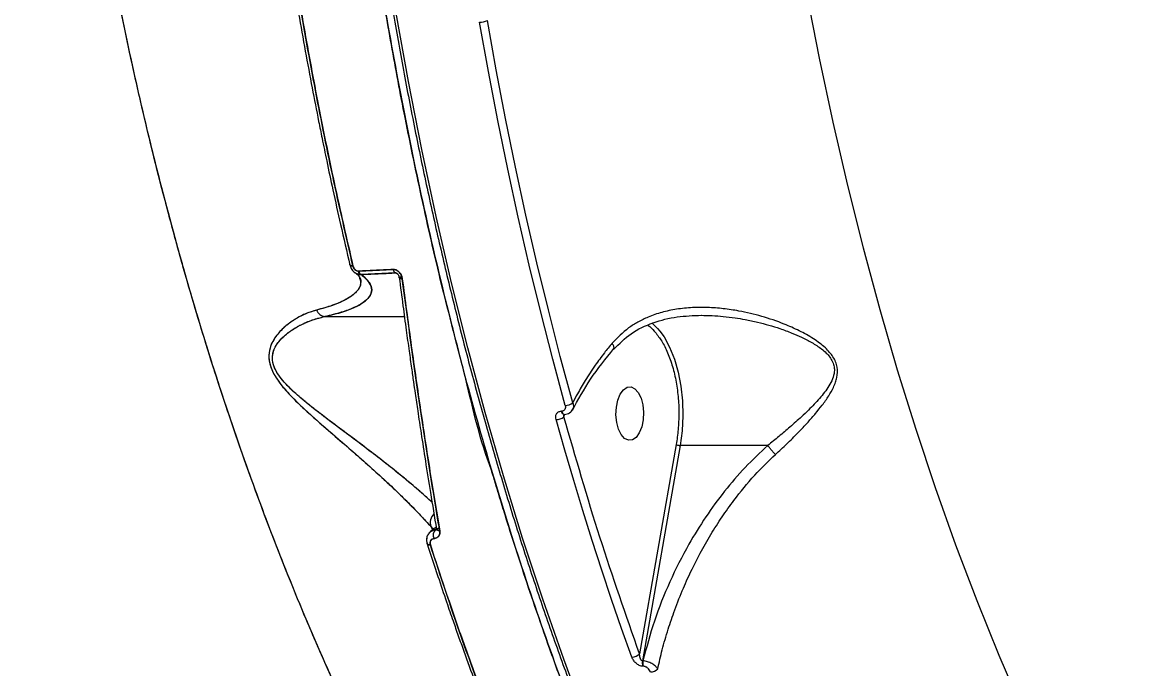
# Model space of a CAD drawing. Header units: millimetres. Extents: x -8045 to 6871, y -5915 to 5473.
# Drawn here: x -3905 to -3718.4, y -1629 to -1520.5 of the extents above; entities that cross this region are included whole.
import ezdxf

# ---------------------------------------------------------------- set-up
doc = ezdxf.new("R2010")
doc.units = ezdxf.units.MM
for name, color, linetype in [('DIKOM_ОБЪЕКТ', 7, 'Continuous'), ('DIKOM_РАЗМЕР_ЗОНА', 7, 'Continuous'), ('DIKOM_РАЗМЕР_ОБЪЕКТА', 7, 'Continuous')]:
    doc.layers.add(name, color=color, linetype=linetype)
doc.styles.add('style1', font='arial.ttf', dxfattribs={"width": 0.8})
doc.dimstyles.new('1-50', dxfattribs={"dimtxt": 300, "dimasz": 200, "dimexe": 100, "dimexo": 0, "dimgap": 100, "dimtad": 1, "dimtxsty": 'style1', "dimcen": 200, "dimclrd": 7, "dimclre": 7, "dimclrt": 7, "dimadec": 1, "dimazin": 2, "dimtfac": 1, "dimtmove": 0, "dimatfit": 2, "dimfxl": 0, "dimlwd": 25, "dimlwe": 18, "dimarcsym": 0})

# ---------------------------------------------------------------- blocks, each defined once
blk = doc.blocks.new('*D9')
at = {"layer": 'Defpoints', "color": 0, "linetype": 'Continuous', "transparency": 16777216}
for p in [(5663.54, -234.65), (-5019.6, -1388.73), (5663.54, -4701.47)]:
    blk.add_point(p, dxfattribs=at)
at = {"layer": 'DIKOM_РАЗМЕР_ОБЪЕКТА', "color": 7, "linetype": 'Continuous', "lineweight": 18, "transparency": 16777216}
for p, q in [((5663.54, -234.65), (5663.54, -4801.47)), ((-5019.6, -1388.73), (-5019.6, -4801.47))]:
    blk.add_line(p, q, dxfattribs=at)
at = {"layer": 'DIKOM_РАЗМЕР_ОБЪЕКТА', "color": 7, "linetype": 'Continuous', "lineweight": 25, "transparency": 16777216}
blk.add_line((-4819.6, -4701.47), (5463.54, -4701.47), dxfattribs=at)
at = {"layer": 'DIKOM_РАЗМЕР_ОБЪЕКТА', "color": 7, "linetype": 'Continuous', "transparency": 16777216}
for points in [[(-4819.6, -4668.14), (-4819.6, -4734.8), (-5019.6, -4701.47)], [(5463.54, -4668.14), (5463.54, -4734.8), (5663.54, -4701.47)]]:
    blk.add_solid(points, dxfattribs=at)
at = {"layer": 'DIKOM_РАЗМЕР_ОБЪЕКТА', "color": 7, "linetype": 'Continuous', "lineweight": 15, "transparency": 16777216, "insert": (-74.37, -4448.3), "char_height": 300, "attachment_point": 5, "style": 'style1'}
blk.add_mtext('10700', dxfattribs=at)
blk = doc.blocks.new('*D10')
at = {"layer": 'Defpoints', "color": 0, "linetype": 'Continuous', "transparency": 16777216}
for p in [(-1653.81, 3474.95), (-5616.46, -3083.4), (491.01, -3083.4)]:
    blk.add_point(p, dxfattribs=at)
at = {"layer": 'DIKOM_РАЗМЕР_ОБЪЕКТА', "color": 7, "linetype": 'Continuous', "lineweight": 18, "transparency": 16777216}
for p, q in [((-1653.81, 3474.95), (-5716.46, 3474.95)), ((491.01, -3083.4), (-5716.46, -3083.4))]:
    blk.add_line(p, q, dxfattribs=at)
at = {"layer": 'DIKOM_РАЗМЕР_ОБЪЕКТА', "color": 7, "linetype": 'Continuous', "lineweight": 25, "transparency": 16777216}
blk.add_line((-5616.46, 3274.95), (-5616.46, -2883.4), dxfattribs=at)
at = {"layer": 'DIKOM_РАЗМЕР_ОБЪЕКТА', "color": 7, "linetype": 'Continuous', "transparency": 16777216}
for points in [[(-5649.79, 3274.95), (-5583.12, 3274.95), (-5616.46, 3474.95)], [(-5649.79, -2883.4), (-5583.12, -2883.4), (-5616.46, -3083.4)]]:
    blk.add_solid(points, dxfattribs=at)
at = {"layer": 'DIKOM_РАЗМЕР_ОБЪЕКТА', "color": 7, "linetype": 'Continuous', "lineweight": 15, "transparency": 16777216, "insert": (-5869.63, -1326.86), "char_height": 300, "attachment_point": 5, "rotation": 90, "style": 'style1'}
blk.add_mtext('6550', dxfattribs=at)
blk = doc.blocks.new('*D11')
at = {"layer": 'Defpoints', "color": 0, "transparency": 16777216}
for p in [(6870.85, -184.65), (-7019.6, -1388.73), (-7019.6, -5814.65)]:
    blk.add_point(p, dxfattribs=at)
at = {"layer": 'DIKOM_РАЗМЕР_ЗОНА', "color": 7, "lineweight": 18, "transparency": 16777216}
for p, q in [((6870.85, -184.65), (6870.85, -5914.65)), ((-7019.6, -1388.73), (-7019.6, -5914.65))]:
    blk.add_line(p, q, dxfattribs=at)
at = {"layer": 'DIKOM_РАЗМЕР_ЗОНА', "color": 7, "lineweight": 25, "transparency": 16777216}
blk.add_line((6670.85, -5814.65), (-6819.6, -5814.65), dxfattribs=at)
at = {"layer": 'DIKOM_РАЗМЕР_ЗОНА', "color": 7, "transparency": 16777216}
for points in [[(-6819.6, -5781.31), (-6819.6, -5847.98), (-7019.6, -5814.65)], [(6670.85, -5781.31), (6670.85, -5847.98), (6870.85, -5814.65)]]:
    blk.add_solid(points, dxfattribs=at)
at = {"layer": 'DIKOM_РАЗМЕР_ЗОНА', "color": 7, "transparency": 16777216, "insert": (-74.37, -5561.37), "char_height": 300, "attachment_point": 5, "style": 'style1'}
blk.add_mtext('13900', dxfattribs=at)
blk = doc.blocks.new('*D12')
at = {"layer": 'Defpoints', "color": 0, "transparency": 16777216}
for p in [(-2189.61, 5472.65), (-7595.21, -5084.97), (-495.58, -5084.97)]:
    blk.add_point(p, dxfattribs=at)
at = {"layer": 'DIKOM_РАЗМЕР_ЗОНА', "color": 7, "lineweight": 18, "transparency": 16777216}
for p, q in [((-2189.61, 5472.65), (-7695.21, 5472.65)), ((-495.58, -5084.97), (-7695.21, -5084.97))]:
    blk.add_line(p, q, dxfattribs=at)
at = {"layer": 'DIKOM_РАЗМЕР_ЗОНА', "color": 7, "lineweight": 25, "transparency": 16777216}
blk.add_line((-7595.21, 5272.65), (-7595.21, -4884.97), dxfattribs=at)
at = {"layer": 'DIKOM_РАЗМЕР_ЗОНА', "color": 7, "transparency": 16777216}
for points in [[(-7628.55, 5272.65), (-7561.88, 5272.65), (-7595.21, 5472.65)], [(-7628.55, -4884.97), (-7561.88, -4884.97), (-7595.21, -5084.97)]]:
    blk.add_solid(points, dxfattribs=at)
at = {"layer": 'DIKOM_РАЗМЕР_ЗОНА', "color": 7, "transparency": 16777216, "insert": (-7848.38, -1452.59), "char_height": 300, "attachment_point": 5, "rotation": 90, "style": 'style1'}
blk.add_mtext('10550', dxfattribs=at)

msp = doc.modelspace()

# ---------------------------------------------------------------- linework, layer by layer
at = {"layer": 'DIKOM_ОБЪЕКТ', "color": 7, "linetype": 'Continuous', "lineweight": 15}
for p, q in [((-3849.041, -1562.029), (-3848.981, -1562.097)), ((-3848.387, -1562.766), (-3848.519, -1562.244)), ((-3848.469, -1562.254), (-3842.711, -1561.971)), ((-3842.306, -1562.539), (-3848.077, -1562.822)), ((-3841.883, -1562.801), (-3842.306, -1562.539)), ((-3841.598, -1563.186), (-3841.111, -1563.488)), ((-3841.524, -1563.232), (-3841.201, -1563.432)), ((-3833.697, -1567.802), (-3833.735, -1567.779)), ((-3833.647, -1568.123), (-3833.611, -1568.145)), ((-3854.174, -1569.88), (-3840.822, -1569.88)), ((-3830.133, -1581.657), (-3830.152, -1581.657)), ((-3814.442, -1585.763), (-3814.471, -1585.763)), ((-3828.868, -1586.157), (-3828.882, -1586.157)), ((-3814.051, -1586.7), (-3813.862, -1586.269)), ((-3814.017, -1586.287), (-3813.989, -1586.287)), ((-3827.611, -1590.657), (-3827.604, -1590.657)), ((-3795.193, -1591.348), (-3801.353, -1626.469)), ((-3794.521, -1591.51), (-3800.862, -1627.664)), ((-3779.812, -1591.51), (-3794.521, -1591.51)), ((-3779.809, -1591.511), (-3779.812, -1591.51)), ((-3836.062, -1605.663), (-3836.419, -1605.973)), ((-3836.369, -1605.124), (-3836.016, -1605.643)), ((-3836.369, -1605.124), (-3836.063, -1605.809)), ((-3835.913, -1606.144), (-3835.9, -1606.172)), ((-3835.907, -1606.102), (-3835.9, -1606.172)), ((-3835.594, -1605.643), (-3835.453, -1605.551)), ((-3835.594, -1605.643), (-3835.462, -1605.557)), ((-3835.277, -1605.493), (-3834.974, -1605.305)), ((-3800.862, -1627.664), (-3800.774, -1627.664)), ((-3800.707, -1628.564), (-3800.795, -1628.564))]:
    msp.add_line(p, q, dxfattribs=at)
at = {"layer": 'DIKOM_ОБЪЕКТ', "color": 7, "linetype": 'Continuous', "lineweight": 15, "flags": 128}
for points in [[(-3810.395, -1637.276), (-3814.075, -1627.401), (-3817.606, -1617.323), (-3820.984, -1607.05), (-3824.208, -1596.591), (-3827.275, -1585.955), (-3830.18, -1575.15), (-3832.924, -1564.187), (-3835.502, -1553.073), (-3837.913, -1541.819), (-3840.155, -1530.434), (-3842.226, -1518.927), (-3844.124, -1507.308), (-3845.847, -1495.587), (-3847.395, -1483.774), (-3848.765, -1471.879), (-3849.957, -1459.912), (-3850.97, -1447.883), (-3851.802, -1435.801), (-3852.454, -1423.678), (-3852.923, -1411.523), (-3853.212, -1399.347), (-3853.318, -1387.16)], [(-3782.336, -1448.005), (-3781.274, -1459.473), (-3780.032, -1470.872), (-3778.612, -1482.193), (-3777.015, -1493.424), (-3775.243, -1504.556), (-3773.296, -1515.577), (-3771.177, -1526.478), (-3768.888, -1537.249), (-3766.43, -1547.879), (-3763.807, -1558.358), (-3761.02, -1568.677), (-3758.073, -1578.827), (-3754.968, -1588.797), (-3751.707, -1598.579), (-3748.295, -1608.163), (-3744.733, -1617.54), (-3741.026, -1626.702), (-3737.176, -1635.641), (-3733.188, -1644.347), (-3729.065, -1652.813), (-3724.811, -1661.031), (-3720.43, -1668.994), (-3715.926, -1676.693)], [(-3813.832, -1584.79), (-3815.927, -1577.017), (-3817.938, -1569.161), (-3819.865, -1561.225), (-3821.705, -1553.212), (-3823.459, -1545.127), (-3825.125, -1536.972), (-3826.704, -1528.752), (-3828.193, -1520.469)], [(-3812.556, -1584.352), (-3814.647, -1576.596), (-3816.654, -1568.757), (-3818.576, -1560.839), (-3820.412, -1552.844), (-3822.162, -1544.776), (-3823.825, -1536.64), (-3825.4, -1528.437), (-3826.886, -1520.173)], [(-3849.456, -1561.37), (-3849.586, -1561.368), (-3849.702, -1561.355), (-3849.802, -1561.333), (-3849.883, -1561.302), (-3849.944, -1561.263), (-3849.982, -1561.216), (-3849.998, -1561.163), (-3849.99, -1561.105)], [(-3849.99, -1561.105), (-3849.998, -1561.163), (-3849.982, -1561.216), (-3849.944, -1561.263), (-3849.883, -1561.302), (-3849.802, -1561.333), (-3849.702, -1561.355), (-3849.586, -1561.368), (-3849.456, -1561.37)], [(-3841.167, -1563.558), (-3841.308, -1563.535), (-3841.433, -1563.502), (-3841.538, -1563.458), (-3841.62, -1563.405), (-3841.676, -1563.345), (-3841.705, -1563.278), (-3841.706, -1563.208), (-3841.68, -1563.135)], [(-3799.29, -1570.927), (-3798.31, -1571.868), (-3797.916, -1572.338)], [(-3797.916, -1572.338), (-3797.238, -1573.293), (-3796.29, -1575.018), (-3795.488, -1577.005), (-3794.852, -1579.205), (-3794.397, -1581.568), (-3794.132, -1584.038), (-3794.064, -1586.557), (-3794.195, -1589.068), (-3794.521, -1591.51)], [(-3804.995, -1583.907), (-3804.587, -1582.9), (-3804.05, -1582.158), (-3803.427, -1581.739), (-3802.768, -1581.678), (-3802.126, -1581.98), (-3801.555, -1582.62), (-3801.1, -1583.547), (-3800.798, -1584.686), (-3800.673, -1585.943), (-3800.736, -1587.218), (-3800.981, -1588.407), (-3801.389, -1589.414), (-3801.926, -1590.157), (-3802.549, -1590.576), (-3803.208, -1590.637), (-3803.849, -1590.335), (-3804.421, -1589.695), (-3804.876, -1588.768), (-3805.178, -1587.629), (-3805.303, -1586.371), (-3805.24, -1585.096), (-3804.995, -1583.907)], [(-3802.632, -1627.043), (-3804.348, -1622.214), (-3806.028, -1617.339), (-3807.674, -1612.42), (-3809.283, -1607.456), (-3810.857, -1602.449), (-3812.395, -1597.4), (-3813.896, -1592.31), (-3815.361, -1587.179)], [(-3835.507, -1605.241), (-3835.866, -1605.476), (-3836.062, -1605.663)], [(-3836.062, -1605.663), (-3835.866, -1605.476), (-3835.541, -1605.259)], [(-3835.438, -1605.304), (-3835.462, -1605.395), (-3835.458, -1605.483), (-3835.425, -1605.566), (-3835.364, -1605.642), (-3835.277, -1605.707), (-3835.166, -1605.761), (-3835.036, -1605.801), (-3834.889, -1605.827)], [(-3834.889, -1605.827), (-3835.036, -1605.801), (-3835.166, -1605.761), (-3835.277, -1605.707), (-3835.364, -1605.642), (-3835.425, -1605.566), (-3835.458, -1605.483), (-3835.462, -1605.395), (-3835.438, -1605.304)], [(-3836.463, -1608.195), (-3836.593, -1608.192), (-3836.71, -1608.175), (-3836.812, -1608.147), (-3836.895, -1608.107), (-3836.957, -1608.056), (-3836.998, -1607.996), (-3837.016, -1607.927), (-3837.011, -1607.853)], [(-3837.011, -1607.853), (-3837.016, -1607.927), (-3836.998, -1607.996), (-3836.957, -1608.056), (-3836.895, -1608.107), (-3836.812, -1608.147), (-3836.71, -1608.175), (-3836.593, -1608.192), (-3836.463, -1608.195)]]:
    msp.add_lwpolyline(points, dxfattribs=at)
at = {"layer": 'DIKOM_ОБЪЕКТ', "color": 7, "linetype": 'Continuous', "lineweight": 15}
for centre, radius, start, end in [((-3828.179, -1517.499), 2.969, 269.7334, 295.8173), ((-3847.705, -1562.145), 0.772, 188.12636, 241.22011), ((-3841.946, -1561.853), 0.774, 188.72597, 242.30386), ((-3841.191, -1562.909), 0.649, 220.21928, 272.09761), ((-3853.847, -1568.019), 1.89, 204.01614, 260.01446), ((-3813.882, -1585.711), 0.591, 185.04492, 257.33062), ((-3813.851, -1585.71), 0.593, 185.12552, 256.80624), ((-3813.835, -1582.706), 2.084, 270.0854, 307.84464), ((-3815.35, -1585.177), 2.002, 269.70065, 310.45727), ((-3834.485, -1604.447), 2.001, 133.56355, 199.7629), ((-3834.488, -1604.447), 1.999, 133.68385, 199.81144), ((-3834.731, -1606.553), 1.254, 133.46695, 208.30858), ((-3802.639, -1625.315), 1.727, 270.21294, 318.09593), ((-3799.082, -1627.984), 1.808, 169.81778, 198.70088), ((-3798.991, -1627.984), 1.812, 169.84327, 198.67539), ((-3799.553, -1627.777), 1.753, 270.61267, 316.09425)]:
    msp.add_arc(centre, radius, start, end, dxfattribs=at)
for points, knots in [([(-3747.321, -1022.929), (-3750.358, -1026.465), (-3756.421, -1033.523), (-3765.142, -1045.165), (-3773.547, -1057.511), (-3781.607, -1070.614), (-3789.328, -1084.455), (-3796.568, -1098.759), (-3803.344, -1113.479), (-3809.65, -1128.52), (-3815.586, -1144.096), (-3821.125, -1160.125), (-3826.368, -1176.915), (-3831.292, -1194.497), (-3835.863, -1212.902), (-3839.984, -1231.791), (-3843.633, -1251.095), (-3846.788, -1270.711), (-3849.387, -1290.155), (-3851.463, -1309.374), (-3853.049, -1328.359), (-3854.189, -1347.492), (-3854.878, -1366.774), (-3855.113, -1386.548), (-3854.858, -1406.71), (-3854.084, -1427.149), (-3852.803, -1447.42), (-3851.02, -1467.525), (-3848.732, -1487.464), (-3845.992, -1506.855), (-3842.833, -1525.658), (-3839.3, -1543.792), (-3835.354, -1561.535), (-3831.008, -1578.847), (-3826.168, -1596.073), (-3820.808, -1613.186), (-3814.894, -1630.147), (-3808.537, -1646.583), (-3801.772, -1662.402), (-3794.635, -1677.519), (-3787.299, -1691.617), (-3779.789, -1704.746), (-3772.126, -1716.959), (-3764.156, -1728.498), (-3755.907, -1739.408), (-3750.186, -1746.056), (-3747.321, -1749.386)], [0, 0, 0, 0, 0.0235005, 0.0469115, 0.0702042, 0.093435, 0.1166588, 0.1399304, 0.1619667, 0.1841263, 0.2062085, 0.2281808, 0.2500906, 0.2733114, 0.2965686, 0.3199182, 0.3434089, 0.3668391, 0.3901436, 0.4120526, 0.4339464, 0.4558709, 0.4778728, 0.5, 0.5234634, 0.5467891, 0.5700344, 0.5932545, 0.6165041, 0.6398387, 0.6619695, 0.6840929, 0.7060925, 0.7280157, 0.7499094, 0.7731483, 0.7964607, 0.8199035, 0.8433854, 0.8667255, 0.8899778, 0.9118714, 0.9337821, 0.9557564, 0.9778417, 1, 1, 1, 1]), ([(-3825.043, -1682.05), (-3827.734, -1677.818), (-3833.117, -1669.349), (-3840.773, -1655.669), (-3848.114, -1641.278), (-3855.076, -1626.146), (-3861.626, -1610.375), (-3867.606, -1594.365), (-3873.036, -1578.198), (-3877.942, -1561.906), (-3882.432, -1545.165), (-3886.495, -1527.973), (-3890.248, -1509.716), (-3893.598, -1490.451), (-3896.454, -1470.25), (-3898.697, -1449.846), (-3900.32, -1429.235), (-3901.32, -1408.42), (-3901.682, -1387.469), (-3901.4, -1366.492), (-3900.476, -1345.599), (-3898.917, -1324.83), (-3896.725, -1304.228), (-3893.916, -1283.902), (-3890.513, -1263.957), (-3886.54, -1244.45), (-3882.003, -1225.377), (-3876.908, -1206.737), (-3871.171, -1188.278), (-3864.798, -1170.146), (-3857.806, -1152.489), (-3850.336, -1135.648), (-3842.386, -1119.644), (-3833.993, -1104.389), (-3828.032, -1094.982), (-3825.043, -1090.265)], [0, 0, 0, 0, 0.0291384, 0.0583073, 0.0875831, 0.1170413, 0.1464529, 0.1756901, 0.203168, 0.2306249, 0.2581252, 0.2857345, 0.3135072, 0.3443936, 0.3751046, 0.4057346, 0.4363776, 0.467128, 0.4980775, 0.5290124, 0.5598568, 0.5907077, 0.6216619, 0.6526136, 0.6833713, 0.7140284, 0.7446765, 0.7754062, 0.8063094, 0.838792, 0.8710674, 0.9032238, 0.9353635, 0.9675876, 1, 1, 1, 1]), ([(-3825.043, -1682.05), (-3825.88, -1680.759), (-3827.591, -1678.121), (-3830.173, -1673.979), (-3832.829, -1669.582), (-3835.551, -1664.913), (-3838.336, -1659.967), (-3840.972, -1655.107), (-3843.153, -1650.948), (-3844.912, -1647.507), (-3846.471, -1644.393), (-3848.169, -1640.923), (-3850.044, -1636.999), (-3851.985, -1632.815), (-3853.799, -1628.792), (-3855.023, -1626.007), (-3855.723, -1624.395), (-3856.02, -1623.704), (-3856.293, -1623.071), (-3856.539, -1622.497), (-3856.759, -1621.98), (-3857.856, -1619.399), (-3859.717, -1614.912), (-3862.267, -1608.496), (-3864.698, -1602.125), (-3867.047, -1595.7), (-3869.388, -1589.013), (-3871.422, -1582.94), (-3873.199, -1577.416), (-3874.685, -1572.645), (-3876.1, -1567.955), (-3877.445, -1563.348), (-3878.724, -1558.83), (-3879.937, -1554.403), (-3881.89, -1547.047), (-3884.437, -1536.812), (-3887.376, -1523.724), (-3890.044, -1510.526), (-3892.444, -1497.164), (-3894.581, -1483.585), (-3896.558, -1469.036), (-3898.307, -1453.479), (-3899.764, -1436.774), (-3900.801, -1419.998), (-3901.454, -1403.11), (-3901.535, -1391.796), (-3901.576, -1386.157)], [0, 0, 0, 0, 0.0179874, 0.0367763, 0.0563659, 0.0767561, 0.0979469, 0.1199376, 0.1380065, 0.1494629, 0.1620317, 0.1757123, 0.191047, 0.2085283, 0.2246545, 0.2375301, 0.2403653, 0.2429776, 0.2453672, 0.2475337, 0.2494771, 0.2511979, 0.2766468, 0.2996033, 0.32175, 0.3456954, 0.3682721, 0.3922598, 0.4088968, 0.4251312, 0.4409631, 0.456393, 0.4714206, 0.4860464, 0.5002699, 0.5438567, 0.5855949, 0.625487, 0.6683376, 0.709985, 0.7504313, 0.8008985, 0.8503772, 0.8999629, 0.9501457, 1, 1, 1, 1]), ([(-3747.321, -1749.386), (-3749.293, -1747.116), (-3753.332, -1742.466), (-3759.381, -1734.834), (-3765.577, -1726.46), (-3771.615, -1717.652), (-3777.473, -1708.47), (-3782.893, -1699.368), (-3786.609, -1692.698), (-3788.682, -1688.843), (-3789.335, -1687.618), (-3789.988, -1686.382), (-3790.641, -1685.136), (-3791.294, -1683.881), (-3793.556, -1679.491), (-3797.226, -1672.081), (-3802.034, -1661.67), (-3806.314, -1651.789), (-3810.098, -1642.509), (-3813.42, -1633.894), (-3816.313, -1626), (-3818.805, -1618.874), (-3820.925, -1612.556), (-3822.624, -1607.303), (-3823.957, -1603.059), (-3824.942, -1599.851), (-3825.603, -1597.657), (-3825.965, -1596.446), (-3826.104, -1595.978), (-3826.161, -1595.786), (-3826.185, -1595.703), (-3826.197, -1595.667), (-3826.201, -1595.652), (-3826.203, -1595.645), (-3826.204, -1595.642), (-3828.133, -1590.731), (-3830.314, -1580.589), (-3834.392, -1565.665), (-3837.72, -1550.982), (-3840.6, -1537.23), (-3843.011, -1524.408), (-3844.563, -1515.319), (-3845.524, -1509.315), (-3845.996, -1506.293), (-3846.45, -1503.297), (-3846.887, -1500.329), (-3847.31, -1497.388), (-3848.599, -1488.138), (-3850.509, -1472.568), (-3852.57, -1450.627), (-3853.998, -1428.889), (-3854.872, -1407.422), (-3854.978, -1393.203), (-3855.031, -1386.157)], [0, 0, 0, 0, 0.0304209, 0.0623318, 0.095733, 0.1306242, 0.1625616, 0.195653, 0.2257282, 0.2297331, 0.2337532, 0.2377887, 0.2418394, 0.2459054, 0.2499867, 0.2842984, 0.3161633, 0.3455815, 0.3725527, 0.3970769, 0.4191545, 0.4387848, 0.4559681, 0.4707046, 0.481192, 0.489953, 0.496234, 0.4985741, 0.4995219, 0.499923, 0.5000963, 0.500172, 0.5002051, 0.5002198, 0.5002261, 0.5002312, 0.5398573, 0.5779841, 0.6146114, 0.6497392, 0.6794118, 0.7079231, 0.7151988, 0.7223947, 0.7295108, 0.7365475, 0.7435045, 0.7503818, 0.802067, 0.8528715, 0.9027952, 0.9518379, 1, 1, 1, 1]), ([(-3853.796, -1387.159), (-3853.782, -1390.695), (-3853.762, -1395.823), (-3853.624, -1403.585), (-3853.451, -1410.553), (-3853.16, -1418.865), (-3852.763, -1427.6), (-3852.245, -1436.748), (-3851.6, -1446.179), (-3850.824, -1455.817), (-3849.914, -1465.604), (-3848.869, -1475.494), (-3847.686, -1485.452), (-3846.365, -1495.449), (-3844.906, -1505.461), (-3843.307, -1515.467), (-3841.57, -1525.45), (-3839.695, -1535.392), (-3837.683, -1545.28), (-3835.535, -1555.101), (-3833.251, -1564.843), (-3830.834, -1574.493), (-3828.284, -1584.043), (-3825.603, -1593.482), (-3822.794, -1602.801), (-3819.857, -1611.99), (-3816.795, -1621.042), (-3813.609, -1629.948), (-3810.303, -1638.701), (-3806.878, -1647.293), (-3803.336, -1655.717), (-3799.681, -1663.966), (-3795.914, -1672.034), (-3792.038, -1679.915), (-3788.056, -1687.602), (-3783.971, -1695.09), (-3779.784, -1702.373), (-3775.499, -1709.446), (-3771.119, -1716.303), (-3766.647, -1722.941), (-3762.084, -1729.353), (-3757.435, -1735.537), (-3752.702, -1741.487), (-3747.888, -1747.199), (-3742.995, -1752.67), (-3738.026, -1757.895), (-3732.985, -1762.872), (-3727.873, -1767.596), (-3722.693, -1772.064), (-3717.448, -1776.274), (-3712.141, -1780.221), (-3706.773, -1783.903), (-3701.347, -1787.319), (-3695.865, -1790.455), (-3690.616, -1793.198), (-3687.177, -1794.756), (-3685.598, -1795.471)], [0, 0, 0, 0, 0.0188203, 0.0272906, 0.0413383, 0.0559454, 0.0716292, 0.0880071, 0.1049248, 0.1222587, 0.1399211, 0.1578473, 0.175988, 0.1943055, 0.2127706, 0.2313596, 0.2500541, 0.2688382, 0.2876993, 0.3066269, 0.3256121, 0.3446475, 0.3637262, 0.3828431, 0.4019932, 0.4211723, 0.440377, 0.4596039, 0.4788504, 0.4981143, 0.5173929, 0.536685, 0.5559887, 0.5753028, 0.5946263, 0.6139584, 0.633298, 0.6526449, 0.671999, 0.69136, 0.710728, 0.7301038, 0.7494874, 0.7688799, 0.7882828, 0.8076966, 0.8271238, 0.8465663, 0.8660261, 0.8855061, 0.9050093, 0.9245393, 0.9440999, 0.9636954, 0.9833305, 1, 1, 1, 1]), ([(-3864.473, -1477.869), (-3864.21, -1480.099), (-3863.728, -1484.18), (-3863.016, -1489.712), (-3862.422, -1494.125), (-3861.918, -1497.719), (-3861.46, -1500.891), (-3860.779, -1505.465), (-3859.834, -1511.516), (-3858.649, -1518.62), (-3857.471, -1525.284), (-3856.348, -1531.325), (-3855.401, -1536.191), (-3854.58, -1540.27), (-3853.792, -1544.098), (-3852.762, -1548.935), (-3851.473, -1554.776), (-3850.492, -1558.975), (-3849.962, -1561.245)], [0, 0, 0, 0, 0.0778264, 0.1424805, 0.194019, 0.2330383, 0.269226, 0.3060912, 0.3950574, 0.4843684, 0.5601472, 0.6347919, 0.7028573, 0.737131, 0.7837996, 0.8431353, 0.9151817, 1, 1, 1, 1]), ([(-3863.971, -1477.936), (-3863.409, -1482.581), (-3862.271, -1491.999), (-3860.219, -1506.157), (-3857.941, -1520.113), (-3855.403, -1533.899), (-3852.63, -1547.586), (-3850.528, -1556.716), (-3849.456, -1561.37)], [0, 0, 0, 0, 0.1622339, 0.3288998, 0.500001, 0.6599899, 0.8266574, 1, 1, 1, 1]), ([(-3849.456, -1561.37), (-3850.61, -1556.347), (-3852.915, -1546.313), (-3855.981, -1530.955), (-3858.913, -1514.481), (-3861.651, -1496.832), (-3863.197, -1484.241), (-3863.971, -1477.936)], [0, 0, 0, 0, 0.1870183, 0.3735542, 0.5598966, 0.7796478, 1, 1, 1, 1]), ([(-3849.99, -1561.105), (-3849.922, -1561.349), (-3849.783, -1561.852), (-3849.287, -1562.422), (-3848.686, -1562.771), (-3848.279, -1562.805), (-3848.077, -1562.822)], [0, 0, 0, 0, 0.2648452, 0.5454556, 0.7738301, 1, 1, 1, 1]), ([(-3849.456, -1561.37), (-3849.421, -1561.483), (-3849.351, -1561.709), (-3849.157, -1561.963), (-3848.964, -1562.118), (-3848.803, -1562.202), (-3848.634, -1562.252), (-3848.525, -1562.254), (-3848.469, -1562.254)], [0, 0, 0, 0, 0.2500263, 0.4997108, 0.6256572, 0.7497072, 0.8733248, 1, 1, 1, 1]), ([(-3848.469, -1562.254), (-3848.595, -1562.243), (-3848.846, -1562.219), (-3849.164, -1561.966), (-3849.365, -1561.669), (-3849.426, -1561.47), (-3849.456, -1561.37)], [0, 0, 0, 0, 0.2782474, 0.557249, 0.7784722, 1, 1, 1, 1]), ([(-3848.432, -1563.149), (-3848.296, -1563.516), (-3847.966, -1564.404), (-3848.673, -1565.645), (-3850.211, -1566.853), (-3852.372, -1567.89), (-3854.504, -1568.488), (-3855.573, -1568.788)], [0, 0, 0, 0, 0.1742783, 0.4207716, 0.6148554, 0.8070098, 1, 1, 1, 1]), ([(-3848.238, -1563.456), (-3848.222, -1563.498), (-3848.133, -1563.728), (-3848.139, -1564.145), (-3848.237, -1564.701), (-3848.529, -1565.296), (-3849.038, -1565.912), (-3849.822, -1566.545), (-3851.023, -1567.25), (-3852.789, -1568.02), (-3854.643, -1568.531), (-3855.573, -1568.788)], [0, 0, 0, 0, 0.0206162, 0.1145855, 0.2109351, 0.3050803, 0.4239282, 0.5389297, 0.6522249, 0.825433, 1, 1, 1, 1]), ([(-3848.077, -1562.822), (-3847.574, -1563.259), (-3846.571, -1564.132), (-3846.167, -1565.413), (-3846.579, -1566.549), (-3847.66, -1567.537), (-3849.21, -1568.382), (-3851.302, -1569.176), (-3853.214, -1569.645), (-3854.174, -1569.88)], [0, 0, 0, 0, 0.1677761, 0.3351012, 0.5005209, 0.6259779, 0.750682, 0.8748685, 1, 1, 1, 1]), ([(-3854.174, -1569.88), (-3853.107, -1569.615), (-3850.98, -1569.088), (-3848.759, -1568.183), (-3847.217, -1567.219), (-3846.372, -1566.187), (-3846.227, -1565.099), (-3846.732, -1563.969), (-3847.629, -1563.204), (-3848.077, -1562.822)], [0, 0, 0, 0, 0.1401709, 0.2793952, 0.4196367, 0.5598764, 0.7062614, 0.8534705, 1, 1, 1, 1]), ([(-3849.225, -1562.426), (-3848.977, -1562.604), (-3848.486, -1562.957), (-3848.33, -1563.263), (-3848.253, -1563.415)], [0, 0, 0, 0, 0.5030262, 1, 1, 1, 1]), ([(-3842.711, -1561.971), (-3843.782, -1562.025), (-3845.694, -1562.122), (-3847.621, -1562.214), (-3848.469, -1562.254)], [0, 0, 0, 0, 0.5599935, 1, 1, 1, 1]), ([(-3848.077, -1562.822), (-3846.996, -1562.77), (-3845.065, -1562.678), (-3843.149, -1562.581), (-3842.306, -1562.539)], [0, 0, 0, 0, 0.5599888, 1, 1, 1, 1]), ([(-3842.711, -1561.971), (-3842.618, -1561.973), (-3842.433, -1561.976), (-3842.15, -1562.075), (-3841.884, -1562.235), (-3841.575, -1562.525), (-3841.286, -1562.982), (-3841.206, -1563.365), (-3841.167, -1563.558)], [0, 0, 0, 0, 0.1262341, 0.2501205, 0.3735651, 0.500469, 0.7497695, 1, 1, 1, 1]), ([(-3841.167, -1563.558), (-3841.214, -1563.341), (-3841.307, -1562.91), (-3841.702, -1562.358), (-3842.216, -1562.009), (-3842.546, -1561.984), (-3842.711, -1561.971)], [0, 0, 0, 0, 0.2813674, 0.5614093, 0.7807618, 1, 1, 1, 1]), ([(-3842.306, -1562.539), (-3842.289, -1562.537), (-3842.257, -1562.533), (-3842.198, -1562.542), (-3842.137, -1562.565), (-3842.068, -1562.602), (-3842.029, -1562.635), (-3842.006, -1562.654)], [0, 0, 0, 0, 0.2159232, 0.4058708, 0.5824454, 0.7618074, 1, 1, 1, 1]), ([(-3842.306, -1562.539), (-3842.289, -1562.537), (-3842.257, -1562.533), (-3842.197, -1562.543), (-3842.121, -1562.57), (-3842.071, -1562.604), (-3842.04, -1562.625)], [0, 0, 0, 0, 0.246137, 0.4672939, 0.6747472, 1, 1, 1, 1]), ([(-3842.021, -1562.639), (-3841.985, -1562.675), (-3841.903, -1562.753), (-3841.764, -1562.984), (-3841.717, -1563.187), (-3841.684, -1563.331)], [0, 0, 0, 0, 0.1942128, 0.4289741, 1, 1, 1, 1]), ([(-3841.684, -1563.331), (-3841.479, -1564.909), (-3841.096, -1567.865), (-3840.543, -1571.97), (-3840.06, -1575.465), (-3839.653, -1578.358), (-3839.313, -1580.726), (-3838.966, -1583.116), (-3838.541, -1586), (-3837.972, -1589.77), (-3837.263, -1594.344), (-3836.408, -1599.71), (-3835.773, -1603.514), (-3835.433, -1605.552)], [0, 0, 0, 0, 0.1089583, 0.2041406, 0.2855772, 0.3532838, 0.4072749, 0.4524946, 0.5222886, 0.6119139, 0.7213814, 0.8507264, 1, 1, 1, 1]), ([(-3841.167, -1563.558), (-3840.702, -1567.088), (-3839.749, -1574.322), (-3838.23, -1584.86), (-3836.613, -1595.447), (-3835.475, -1602.296), (-3834.889, -1605.827)], [0, 0, 0, 0, 0.2440498, 0.5000251, 0.7422758, 1, 1, 1, 1]), ([(-3834.889, -1605.827), (-3835.525, -1601.987), (-3836.796, -1594.31), (-3838.928, -1580.285), (-3840.317, -1569.903), (-3841.167, -1563.558)], [0, 0, 0, 0, 0.2801019, 0.5599819, 1, 1, 1, 1]), ([(-3855.573, -1568.788), (-3856.147, -1568.96), (-3857.296, -1569.303), (-3859.042, -1570.202), (-3860.75, -1571.394), (-3862.328, -1572.966), (-3863.407, -1574.8), (-3863.678, -1576.852), (-3863.175, -1578.792), (-3861.89, -1580.954), (-3859.968, -1583.156), (-3856.885, -1586.13), (-3852.929, -1589.557), (-3848.882, -1593.043), (-3845.574, -1595.983), (-3842.955, -1598.397), (-3840.617, -1600.658), (-3838.659, -1602.652), (-3837.133, -1604.302), (-3836.623, -1604.85), (-3836.369, -1605.124)], [0, 0, 0, 0, 0.0497518, 0.099573, 0.1496184, 0.1997438, 0.2504861, 0.2826919, 0.3150558, 0.347309, 0.3953995, 0.4428489, 0.5362861, 0.6298223, 0.6916312, 0.7533234, 0.8152581, 0.8766704, 0.9383974, 1, 1, 1, 1]), ([(-3855.573, -1568.788), (-3856.054, -1568.928), (-3857.02, -1569.209), (-3858.479, -1569.898), (-3859.694, -1570.646), (-3860.634, -1571.363), (-3861.307, -1571.962), (-3861.954, -1572.639), (-3862.548, -1573.398), (-3863.045, -1574.249), (-3863.473, -1575.329), (-3863.633, -1576.498), (-3863.456, -1577.71), (-3863.16, -1578.63), (-3862.719, -1579.55), (-3862.175, -1580.429), (-3861.54, -1581.296), (-3860.506, -1582.544), (-3858.942, -1584.168), (-3856.874, -1586.097), (-3854.41, -1588.278), (-3851.628, -1590.675), (-3848.943, -1593), (-3846.688, -1594.991), (-3844.849, -1596.65), (-3843.086, -1598.284), (-3841.451, -1599.848), (-3839.992, -1601.294), (-3838.831, -1602.486), (-3837.937, -1603.43), (-3837.008, -1604.438), (-3836.625, -1604.849), (-3836.369, -1605.124)], [0, 0, 0, 0, 0.0416728, 0.0837975, 0.1248947, 0.147016, 0.1678055, 0.1873349, 0.2103864, 0.2311811, 0.2499786, 0.2813228, 0.2969824, 0.312752, 0.3279329, 0.3442123, 0.3593014, 0.3756824, 0.4156762, 0.4582073, 0.5007598, 0.5629454, 0.6254788, 0.6673066, 0.7089099, 0.7498995, 0.7936457, 0.835209, 0.8748668, 0.9067465, 0.9375965, 1, 1, 1, 1]), ([(-3778.528, -1593.014), (-3777.887, -1592.419), (-3776.596, -1591.224), (-3774.77, -1589.411), (-3773.161, -1587.713), (-3771.801, -1586.166), (-3770.629, -1584.71), (-3769.607, -1583.266), (-3768.876, -1581.98), (-3768.444, -1580.944), (-3768.122, -1579.829), (-3768.059, -1578.649), (-3768.4, -1577.465), (-3768.839, -1576.63), (-3769.435, -1575.846), (-3770.48, -1574.779), (-3772.184, -1573.525), (-3774.526, -1572.224), (-3777.425, -1570.941), (-3780.809, -1569.79), (-3784.248, -1568.974), (-3787.285, -1568.518), (-3789.893, -1568.32), (-3792.518, -1568.336), (-3795.103, -1568.595), (-3797.591, -1569.124), (-3799.754, -1569.863), (-3801.607, -1570.762), (-3803.748, -1572.085), (-3805.072, -1573.445), (-3805.958, -1574.355)], [0, 0, 0, 0, 0.0414668, 0.083412, 0.1246545, 0.1569922, 0.1872223, 0.2206014, 0.2496171, 0.266108, 0.2811099, 0.3124975, 0.3280559, 0.3440076, 0.3590838, 0.3755941, 0.4150542, 0.4578395, 0.5006781, 0.5629596, 0.6249166, 0.6667767, 0.7084912, 0.7497065, 0.7931812, 0.8347091, 0.8746278, 0.9063808, 0.9373535, 1, 1, 1, 1]), ([(-3836.181, -1601.032), (-3836.524, -1600.722), (-3837.385, -1599.945), (-3839.318, -1598.266), (-3841.772, -1596.23), (-3844.522, -1594.044), (-3847.966, -1591.401), (-3852.146, -1588.285), (-3856.211, -1585.233), (-3859.364, -1582.588), (-3861.198, -1580.756), (-3862.345, -1579.12), (-3862.9, -1577.827), (-3863.024, -1576.563), (-3862.663, -1575.077), (-3861.61, -1573.622), (-3860.033, -1572.304), (-3858.214, -1571.224), (-3856.234, -1570.367), (-3854.861, -1570.042), (-3854.174, -1569.88)], [0, 0, 0, 0, 0.0448628, 0.1124755, 0.1810961, 0.2496791, 0.3184749, 0.4224498, 0.5255417, 0.5771296, 0.6282028, 0.653115, 0.6776558, 0.7020647, 0.726769, 0.7767584, 0.8274924, 0.8787263, 0.9393369, 1, 1, 1, 1]), ([(-3836.109, -1601.094), (-3836.212, -1601.001), (-3836.57, -1600.678), (-3837.41, -1599.928), (-3838.655, -1598.841), (-3840.192, -1597.538), (-3842.151, -1595.928), (-3844.578, -1594.001), (-3847.484, -1591.772), (-3850.53, -1589.488), (-3853.147, -1587.534), (-3855.256, -1585.929), (-3856.887, -1584.651), (-3858.458, -1583.352), (-3859.746, -1582.19), (-3860.671, -1581.253), (-3861.355, -1580.48), (-3861.964, -1579.679), (-3862.479, -1578.813), (-3862.837, -1577.919), (-3862.991, -1577.042), (-3862.944, -1576.213), (-3862.713, -1575.39), (-3862.29, -1574.587), (-3861.707, -1573.828), (-3861.115, -1573.235), (-3860.555, -1572.759), (-3860.036, -1572.366), (-3859.455, -1571.973), (-3858.92, -1571.652), (-3858.44, -1571.39), (-3858.022, -1571.177), (-3857.556, -1570.957), (-3857.043, -1570.736), (-3856.641, -1570.58), (-3856.277, -1570.449), (-3855.888, -1570.316), (-3855.155, -1570.091), (-3854.559, -1569.963), (-3854.174, -1569.88)], [0, 0, 0, 0, 0.0140245, 0.0488039, 0.0931483, 0.1382856, 0.1844849, 0.2520501, 0.3195667, 0.3874784, 0.4550825, 0.4888024, 0.5225523, 0.5596439, 0.5906694, 0.6086806, 0.6249114, 0.6420151, 0.6590851, 0.6764061, 0.6933353, 0.7097534, 0.7276043, 0.7495027, 0.7723138, 0.7958354, 0.8105307, 0.8267496, 0.8444965, 0.8637868, 0.8747242, 0.8870061, 0.9006304, 0.9156011, 0.9319177, 0.9357602, 0.9473471, 0.965922, 1, 1, 1, 1]), ([(-3805.672, -1575.358), (-3804.748, -1574.43), (-3802.845, -1572.516), (-3799.13, -1570.814), (-3795.117, -1569.812), (-3792.326, -1569.708), (-3790.955, -1569.657)], [0, 0, 0, 0, 0.2441192, 0.5027962, 0.755685, 1, 1, 1, 1]), ([(-3790.985, -1569.661), (-3790.373, -1569.669), (-3789.15, -1569.684), (-3787.255, -1569.833), (-3785.407, -1570.06), (-3783.474, -1570.386), (-3781.583, -1570.79), (-3779.638, -1571.299), (-3777.711, -1571.895), (-3775.877, -1572.568), (-3774.083, -1573.341), (-3772.405, -1574.204), (-3771.017, -1575.102), (-3770.032, -1575.949), (-3769.384, -1576.671), (-3768.904, -1577.458), (-3768.646, -1578.306), (-3768.624, -1579.292), (-3768.92, -1580.376), (-3769.519, -1581.514), (-3770.278, -1582.597), (-3771.125, -1583.621), (-3772.032, -1584.607), (-3773.036, -1585.622), (-3774.38, -1586.905), (-3776.035, -1588.384), (-3777.925, -1589.991), (-3779.188, -1591.008), (-3779.812, -1591.51)], [0, 0, 0, 0, 0.0416866, 0.0833245, 0.1286896, 0.1673703, 0.2152185, 0.2585644, 0.3020882, 0.3502595, 0.3892775, 0.4327191, 0.4765066, 0.4999024, 0.5205608, 0.5429714, 0.5644346, 0.5852645, 0.6181963, 0.6520947, 0.6861078, 0.7205926, 0.7533107, 0.7865937, 0.8262208, 0.8886768, 0.9450059, 1, 1, 1, 1]), ([(-3799.907, -1571.346), (-3799.551, -1571.632), (-3798.976, -1572.093), (-3798.477, -1572.809), (-3798.287, -1573.08)], [0, 0, 0, 0, 0.6201772, 1, 1, 1, 1]), ([(-3805.958, -1574.355), (-3806.394, -1574.891), (-3807.384, -1576.108), (-3808.914, -1578.195), (-3810.42, -1580.482), (-3811.652, -1582.59), (-3812.293, -1583.84), (-3812.556, -1584.352)], [0, 0, 0, 0, 0.1659165, 0.3773781, 0.6331757, 0.8496439, 1, 1, 1, 1]), ([(-3805.71, -1575.316), (-3805.693, -1575.301), (-3805.636, -1575.251), (-3805.621, -1575.1), (-3805.667, -1574.878), (-3805.78, -1574.626), (-3805.9, -1574.443), (-3805.958, -1574.355)], [0, 0, 0, 0, 0.10502, 0.3424123, 0.5738492, 0.794254, 1, 1, 1, 1]), ([(-3798.287, -1573.08), (-3798.11, -1573.308), (-3797.54, -1574.037), (-3796.72, -1575.671), (-3795.867, -1577.935), (-3795.225, -1580.517), (-3794.856, -1583.269), (-3794.709, -1585.193), (-3794.749, -1586.152), (-3794.751, -1586.178)], [0, 0, 0, 0, 0.0805675, 0.2578431, 0.4406783, 0.6264364, 0.8121949, 0.9950324, 1, 1, 1, 1]), ([(-3812.626, -1585.601), (-3811.668, -1583.844), (-3809.745, -1580.317), (-3807.013, -1576.947), (-3805.641, -1575.254)], [0, 0, 0, 0, 0.4979073, 1, 1, 1, 1]), ([(-3815.361, -1587.179), (-3815.393, -1587), (-3815.458, -1586.642), (-3815.329, -1586.25), (-3815.14, -1586.007), (-3814.951, -1585.87), (-3814.728, -1585.779), (-3814.556, -1585.768), (-3814.471, -1585.763)], [0, 0, 0, 0, 0.2500116, 0.4992252, 0.6251442, 0.7495152, 0.8750496, 1, 1, 1, 1]), ([(-3813.832, -1584.79), (-3813.81, -1584.913), (-3813.767, -1585.159), (-3813.857, -1585.427), (-3813.985, -1585.594), (-3814.114, -1585.688), (-3814.267, -1585.751), (-3814.384, -1585.759), (-3814.442, -1585.763)], [0, 0, 0, 0, 0.2499269, 0.4991505, 0.6254127, 0.7494596, 0.8753693, 1, 1, 1, 1]), ([(-3813.988, -1586.287), (-3813.824, -1586.273), (-3813.499, -1586.245), (-3813.075, -1586.038), (-3812.739, -1585.756), (-3812.597, -1585.52), (-3812.527, -1585.404)], [0, 0, 0, 0, 0.2597161, 0.5169259, 0.764186, 1, 1, 1, 1]), ([(-3812.556, -1584.352), (-3812.488, -1584.561), (-3812.361, -1584.946), (-3812.484, -1585.249), (-3812.541, -1585.387)], [0, 0, 0, 0, 0.54187, 1, 1, 1, 1]), ([(-3814.051, -1586.7), (-3814.046, -1586.617), (-3814.037, -1586.451), (-3813.993, -1586.281), (-3813.951, -1586.207), (-3813.948, -1586.202)], [0, 0, 0, 0, 0.484359, 0.9656055, 1, 1, 1, 1]), ([(-3801.353, -1626.469), (-3803.613, -1620.013), (-3808.132, -1607.102), (-3812.078, -1593.501), (-3814.051, -1586.7)], [0, 0, 0, 0, 0.5000014, 1, 1, 1, 1]), ([(-3794.751, -1586.178), (-3794.769, -1587.065), (-3794.805, -1588.824), (-3795.064, -1590.511), (-3795.193, -1591.348)], [0, 0, 0, 0, 0.504054, 1, 1, 1, 1]), ([(-3779.809, -1591.511), (-3781.099, -1592.714), (-3783.67, -1595.109), (-3787.129, -1599.169), (-3790.285, -1603.488), (-3793.411, -1608.549), (-3796.354, -1614.382), (-3798.976, -1620.946), (-3800.176, -1625.428), (-3800.774, -1627.664)], [0, 0, 0, 0, 0.1253574, 0.2497307, 0.3744915, 0.5004038, 0.6664992, 0.8335808, 1, 1, 1, 1]), ([(-3795.193, -1591.348), (-3795.155, -1591.369), (-3795.078, -1591.411), (-3794.898, -1591.465), (-3794.7, -1591.502), (-3794.581, -1591.507), (-3794.521, -1591.51)], [0, 0, 0, 0, 0.2499836, 0.4998841, 0.7499309, 1, 1, 1, 1]), ([(-3778.528, -1593.014), (-3778.642, -1592.901), (-3778.873, -1592.673), (-3779.223, -1592.28), (-3779.55, -1591.878), (-3779.724, -1591.632), (-3779.809, -1591.511)], [0, 0, 0, 0, 0.2457811, 0.4999899, 0.7542357, 1, 1, 1, 1]), ([(-3798.29, -1628.993), (-3798.049, -1627.935), (-3797.543, -1625.718), (-3796.582, -1622.422), (-3795.405, -1618.959), (-3794.069, -1615.59), (-3792.623, -1612.419), (-3791.091, -1609.414), (-3789.42, -1606.479), (-3787.53, -1603.517), (-3785.122, -1600.154), (-3782.189, -1596.559), (-3779.71, -1594.158), (-3778.528, -1593.014)], [0, 0, 0, 0, 0.0794202, 0.1663987, 0.2491836, 0.3436959, 0.4269121, 0.4989145, 0.5848862, 0.6680868, 0.7497665, 0.8807293, 1, 1, 1, 1]), ([(-3836.791, -1606.363), (-3836.882, -1606.524), (-3837.063, -1606.848), (-3837.136, -1607.419), (-3837.048, -1607.794), (-3837.005, -1607.979)], [0, 0, 0, 0, 0.3351163, 0.6697743, 1, 1, 1, 1]), ([(-3836.86, -1606.506), (-3836.873, -1606.521), (-3837.023, -1606.693), (-3837.092, -1606.951), (-3837.071, -1607.178), (-3837.071, -1607.181)], [0, 0, 0, 0, 0.0832874, 0.9857036, 1, 1, 1, 1]), ([(-3836.388, -1605.949), (-3836.547, -1606.067), (-3836.707, -1606.186), (-3836.79, -1606.36), (-3836.791, -1606.363)], [0, 0, 0, 0, 0.985621, 1, 1, 1, 1]), ([(-3835.594, -1605.643), (-3835.881, -1605.711), (-3836.359, -1605.823), (-3836.627, -1606.206), (-3836.734, -1606.359)], [0, 0, 0, 0, 0.5995753, 1, 1, 1, 1]), ([(-3836.296, -1605.888), (-3836.182, -1605.826), (-3835.965, -1605.707), (-3835.713, -1605.664), (-3835.594, -1605.643)], [0, 0, 0, 0, 0.5250591, 1, 1, 1, 1]), ([(-3834.889, -1605.827), (-3834.878, -1605.991), (-3834.856, -1606.318), (-3835.04, -1606.728), (-3835.36, -1607.042), (-3835.677, -1607.112), (-3835.835, -1607.148)], [0, 0, 0, 0, 0.2499246, 0.4999888, 0.7497074, 1, 1, 1, 1]), ([(-3835.835, -1607.148), (-3835.659, -1607.106), (-3835.307, -1607.022), (-3835.001, -1606.668), (-3834.854, -1606.26), (-3834.877, -1605.971), (-3834.889, -1605.827)], [0, 0, 0, 0, 0.2795517, 0.5589963, 0.7795495, 1, 1, 1, 1]), ([(-3835.421, -1605.566), (-3835.439, -1605.588), (-3835.474, -1605.63), (-3835.555, -1605.639), (-3835.594, -1605.643)], [0, 0, 0, 0, 0.5258165, 1, 1, 1, 1]), ([(-3835.473, -1605.61), (-3835.476, -1605.613), (-3835.495, -1605.638), (-3835.548, -1605.641), (-3835.594, -1605.643)], [0, 0, 0, 0, 0.1416438, 1, 1, 1, 1]), ([(-3835.531, -1605.742), (-3835.539, -1605.724), (-3835.555, -1605.69), (-3835.498, -1605.638), (-3835.471, -1605.614)], [0, 0, 0, 0, 0.5299099, 1, 1, 1, 1]), ([(-3835.433, -1605.552), (-3835.434, -1605.591), (-3835.436, -1605.663), (-3835.477, -1605.743), (-3835.505, -1605.741), (-3835.522, -1605.74)], [0, 0, 0, 0, 0.3060387, 0.5863648, 1, 1, 1, 1]), ([(-3836.97, -1608.041), (-3836.379, -1609.862), (-3835.319, -1613.13), (-3833.872, -1617.419), (-3832.729, -1620.736), (-3831.767, -1623.478), (-3829.94, -1628.605), (-3827.566, -1635.006), (-3824.669, -1642.428), (-3822.78, -1647.09), (-3821.371, -1650.484), (-3820.299, -1653.032), (-3818.922, -1656.243), (-3817.231, -1660.107), (-3815.98, -1662.87), (-3815.303, -1664.364)], [0, 0, 0, 0, 0.0917599, 0.1646062, 0.2185895, 0.2618726, 0.3060443, 0.4843646, 0.598052, 0.7029274, 0.7371994, 0.7838677, 0.8432044, 0.915235, 1, 1, 1, 1]), ([(-3836.463, -1608.195), (-3836.489, -1608.053), (-3836.542, -1607.768), (-3836.394, -1607.439), (-3836.154, -1607.217), (-3835.941, -1607.171), (-3835.835, -1607.148)], [0, 0, 0, 0, 0.2801458, 0.5599709, 0.7799307, 1, 1, 1, 1]), ([(-3835.835, -1607.148), (-3835.896, -1607.157), (-3836.019, -1607.177), (-3836.229, -1607.28), (-3836.425, -1607.484), (-3836.539, -1607.815), (-3836.488, -1608.068), (-3836.463, -1608.195)], [0, 0, 0, 0, 0.1239169, 0.2508766, 0.5003846, 0.7503213, 1, 1, 1, 1]), ([(-3836.463, -1608.195), (-3835.651, -1610.689), (-3833.956, -1615.897), (-3831.313, -1623.537), (-3829.342, -1628.994), (-3828.175, -1632.134), (-3827.797, -1633.146), (-3827.414, -1634.164), (-3827.026, -1635.188), (-3826.634, -1636.218), (-3826.039, -1637.77), (-3825.131, -1640.114), (-3823.788, -1643.514), (-3822.09, -1647.714), (-3820.02, -1652.687), (-3817.563, -1658.411), (-3815.758, -1662.412), (-3814.796, -1664.545)], [0, 0, 0, 0, 0.1256969, 0.262518, 0.3921216, 0.4097324, 0.4274908, 0.445396, 0.4634495, 0.4816507, 0.4999989, 0.5458447, 0.6066854, 0.6825217, 0.7733525, 0.8791782, 1, 1, 1, 1]), ([(-3814.796, -1664.545), (-3817.008, -1659.565), (-3821.429, -1649.613), (-3827.145, -1635.053), (-3832.169, -1621.258), (-3835.031, -1612.552), (-3836.463, -1608.195)], [0, 0, 0, 0, 0.2802029, 0.5599217, 0.7797712, 1, 1, 1, 1]), ([(-3800.795, -1628.564), (-3800.892, -1628.557), (-3801.086, -1628.543), (-3801.388, -1628.432), (-3801.678, -1628.271), (-3802.026, -1627.998), (-3802.392, -1627.583), (-3802.552, -1627.223), (-3802.632, -1627.043)], [0, 0, 0, 0, 0.1238841, 0.2506292, 0.3733488, 0.5015624, 0.7510213, 1, 1, 1, 1]), ([(-3800.862, -1627.664), (-3800.883, -1627.662), (-3800.926, -1627.657), (-3801.018, -1627.598), (-3801.142, -1627.435), (-3801.293, -1627.047), (-3801.329, -1626.7), (-3801.353, -1626.469)], [0, 0, 0, 0, 0.0515183, 0.1084497, 0.2506664, 0.5004473, 1, 1, 1, 1]), ([(-3798.29, -1628.993), (-3798.412, -1628.841), (-3798.66, -1628.533), (-3799.166, -1628.179), (-3799.63, -1627.943), (-3800.011, -1627.798), (-3800.404, -1627.695), (-3800.65, -1627.675), (-3800.774, -1627.664)], [0, 0, 0, 0, 0.2323404, 0.4741983, 0.6010542, 0.7316224, 0.8646087, 1, 1, 1, 1]), ([(-3799.534, -1629.53), (-3799.586, -1629.416), (-3799.688, -1629.187), (-3799.92, -1628.922), (-3800.143, -1628.748), (-3800.328, -1628.646), (-3800.521, -1628.577), (-3800.645, -1628.568), (-3800.707, -1628.564)], [0, 0, 0, 0, 0.248814, 0.4982873, 0.6262118, 0.7492601, 0.8752366, 1, 1, 1, 1])]:
    msp.add_open_spline(points, degree=3, knots=knots, dxfattribs=at)

# ---------------------------------------------------------------- dimensions: what is measured, and where the dimension line sits
at = {"layer": 'DIKOM_РАЗМЕР_ЗОНА'}
dim = msp.add_linear_dim(base=(-7595.212, -5084.969), p1=(-2189.606, 5472.652), p2=(-495.584, -5084.969), angle=90, text='10550', dimstyle='1-50', dxfattribs=at)
dim.commit()
dim.dimension.update_dxf_attribs({"geometry": '*D12', "text_midpoint": (-7595.212, -1452.593), "dimtype": 160})
dim = msp.add_linear_dim(base=(-7019.6, -5814.648), p1=(6870.851, -184.645), p2=(-7019.6, -1388.727), text='13900', dimstyle='1-50', dxfattribs=at)
dim.commit()
dim.dimension.update_dxf_attribs({"geometry": '*D11', "text_midpoint": (-74.375, -5814.648), "dimtype": 160})
at = {"layer": 'DIKOM_РАЗМЕР_ОБЪЕКТА', "color": 7, "linetype": 'Continuous', "lineweight": 15}
dim = msp.add_linear_dim(base=(-5616.456, -3083.398), p1=(-1653.813, 3474.95), p2=(491.015, -3083.398), angle=90, text='6550', dimstyle='1-50', dxfattribs=at)
dim.commit()
dim.dimension.update_dxf_attribs({"geometry": '*D10', "text_midpoint": (-5616.456, -1326.858), "dimtype": 160})
dim = msp.add_linear_dim(base=(5663.543, -4701.469), p1=(-5019.6, -1388.727), p2=(5663.543, -234.645), text='10700', dimstyle='1-50', dxfattribs=at)
dim.commit()
dim.dimension.update_dxf_attribs({"geometry": '*D9', "text_midpoint": (-74.375, -4701.469), "dimtype": 160})

doc.saveas('drawing.dxf')
